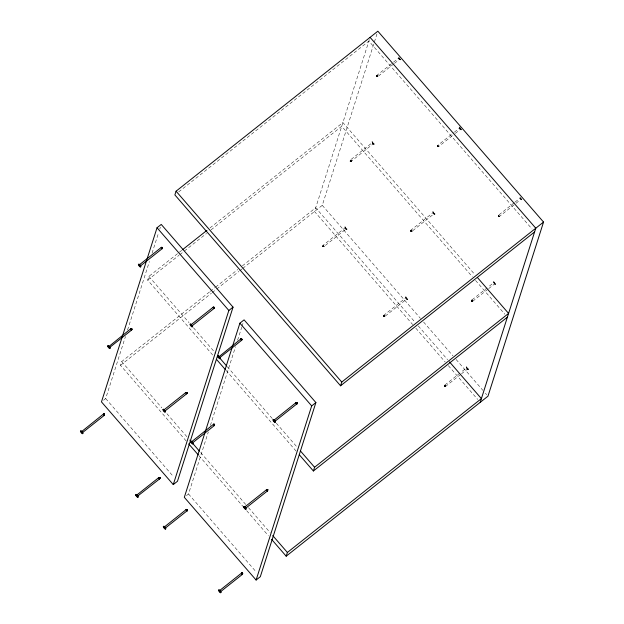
<?xml version="1.0" encoding="UTF-8"?>
<svg xmlns="http://www.w3.org/2000/svg" width="624" height="624" viewBox="0 0 624 624"><rect width="100%" height="100%" fill="white"/><g stroke="black" fill="none" stroke-linecap="round" stroke-linejoin="round"><path stroke-width="0.47" stroke-dasharray="3.12 2.34" d="M324.113 246.41L323.154 245.224L322.975 246.347L324.082 246.449L346.07 229.008L345.68 228.173L345.15 227.791L323.154 245.224L322.975 246.347L324.113 246.41L322.975 246.347L323.123 245.263L324.012 246.441M393.736 63.937L377.816 76.557L376.709 76.463L376.888 75.34L392.816 62.712M377.848 76.526L376.958 75.34L376.709 76.463L377.848 76.526L376.709 76.463L376.857 75.379M384.766 316.423L383.729 316.329C383.136 313.365 386.482 317.608 383.729 316.329L383.916 315.206L405.904 297.773L406.559 298.311L406.825 298.99L384.836 316.43L383.729 316.329L383.877 315.245M399.415 58.289C397.777 56.987 400.585 60.403 399.539 58.445M405.904 297.773L406.825 298.99M434.062 213.767L433.103 212.589L411.115 230.022L410.927 231.145L412.035 231.247L434.023 213.806L433.103 212.589M438.555 146.601L437.666 145.501L437.518 146.507C440.287 147.794 436.894 143.528 437.518 146.507L438.625 146.609L454.545 133.981M460.754 374.384L445.591 386.412L444.483 386.311L444.67 385.187L459.833 373.168M445.622 386.373L444.733 385.195L444.483 386.311L445.622 386.373L444.483 386.311L444.631 385.226M466.658 367.754L467.579 368.979L466.658 367.754L460.59 372.567M487.96 289.185L472.789 301.213L471.682 301.111L471.869 299.988L487.032 287.96M472.828 301.174L471.939 299.988L471.682 301.111L472.828 301.174L471.682 301.111L471.83 300.027M493.857 282.555L494.777 283.772L493.857 282.555L487.789 287.36M516.009 203.299L521.321 198.861M411.115 230.022L410.927 231.145C413.634 232.448 410.436 228.197 410.927 231.145L411.973 231.239M514.324 202.683L498.404 215.303L498.217 216.427L499.325 216.528L515.245 203.9M323.154 245.45L322.975 246.347L323.918 246.394M350.415 160.025L350.165 161.148L351.312 161.132L350.165 161.148L350.314 160.142L350.165 161.148L351.273 161.249L373.261 143.809L372.996 143.13L372.333 142.592L350.345 160.025L350.165 161.148C352.903 162.427 349.58 158.176 350.165 161.148L351.203 161.242M376.857 75.457L376.709 76.463L377.746 76.557M383.877 315.323L383.729 316.329L384.868 316.391M411.107 230.248L410.927 231.145L412.074 231.208L410.927 231.145L411.076 230.061L411.879 231.192M437.697 145.61L437.518 146.507L438.461 146.562M444.662 385.414L444.483 386.311L445.52 386.412L444.631 385.304M471.861 300.214L471.682 301.111L472.727 301.205L471.83 300.105M498.467 215.311L498.217 216.427L499.364 216.411L498.217 216.427L498.365 215.42L498.217 216.427C500.963 217.698 497.632 213.478 498.217 216.427L499.255 216.52M323.224 245.224L322.975 246.347L324.121 246.332M376.958 75.34L376.709 76.463L377.855 76.448M383.978 315.206L383.729 316.329L384.875 316.313M437.767 145.392L437.518 146.507L438.664 146.57M444.733 385.195L444.483 386.311L445.63 386.295M471.939 299.988L471.682 301.111L472.828 301.096M103.568 400.226L105.674 398.557L125.479 336.5M127.546 330.018L149.417 261.479M152.077 253.141L158.582 232.768M159.767 229.063L160.36 227.206M186.131 440.934L120.494 365.321L121.688 361.592L209.531 291.938M212.69 355.001L147.685 280.121L148.879 276.393L181.724 250.349M186.42 495.659L188.518 493.99L208.322 431.933M210.389 425.451L235.521 346.726M237.588 340.236L241.722 327.272M242.018 326.344L243.5 321.711M369.369 39.593L314.512 211.481L412.651 324.535M242.713 268.414L322.273 205.327L376.958 33.977M377.052 75.387L376.709 76.463L377.653 76.51M350.509 160.072L350.165 161.148L351.109 161.195M323.318 245.271L322.975 246.347L323.809 246.316M437.861 145.431L437.518 146.507L438.664 146.492M411.278 230.069L410.927 231.145L411.762 231.114M384.072 315.253L383.729 316.329L384.673 316.384M498.56 215.35L498.217 216.427L499.161 216.481M472.033 300.035L471.682 301.111L472.516 301.08M444.826 385.234L444.483 386.311L445.318 386.279M376.888 75.566L376.709 76.463L377.816 76.331M350.345 160.251L350.165 161.148L351.273 161.015M323.216 245.591L322.975 246.347L324.082 246.215M437.759 145.751L437.518 146.507L438.352 146.476M411.177 230.389L410.927 231.145L412.043 231.013M383.908 315.432L383.729 316.329L384.836 316.204M498.397 215.53L498.217 216.427L499.333 216.302M471.931 300.355L471.682 301.111L472.797 300.979M444.725 385.554L444.483 386.311L445.598 386.186M377.169 75.473L376.709 76.463L377.543 76.432M350.626 160.157L350.165 161.148L351 161.117M323.435 245.357L322.975 246.347L323.677 246.199M437.978 145.517L437.518 146.507L438.633 146.383M411.388 230.155L410.927 231.145L411.637 230.997M384.189 315.338L383.729 316.329L384.563 316.298M498.677 215.436L498.217 216.427L499.052 216.395M472.142 300.121L471.682 301.111L472.391 300.963M444.943 385.32L444.483 386.311L445.185 386.162M376.951 75.699L376.709 76.463L377.754 76.198M350.407 160.391L350.165 161.148L351.211 160.883M323.31 245.739L322.975 246.347L324.02 246.082M437.853 145.907L437.518 146.507L438.22 146.359M411.263 230.537L410.927 231.145L411.98 230.88M383.971 315.572L383.729 316.329L384.774 316.064M498.459 215.67L498.217 216.427L499.262 216.161M472.017 300.503L471.682 301.111L472.735 300.846M444.818 385.71L444.483 386.311L445.528 386.045M377.294 75.582L376.709 76.463L377.66 76.042M350.75 160.274L350.165 161.148L351.117 160.727M323.56 245.466L322.975 246.347L323.926 245.926M438.103 145.634L437.518 146.507L438.563 146.242M411.512 230.264L410.927 231.145L411.887 230.724M384.314 315.455L383.729 316.329L384.68 315.908M498.802 215.553L498.217 216.427L499.177 216.005M472.274 300.23L471.682 301.111L472.641 300.69M445.068 385.437L444.483 386.311L445.442 385.889M372.333 142.592L373.261 143.809M345.15 227.791L346.07 229.008M460.223 128.341C458.679 126.984 461.097 130.299 460.465 128.653M521.313 199.095L520.385 198.097M377.426 75.722L376.709 76.463L377.411 76.315M350.883 160.415L350.165 161.148L350.867 161M323.692 245.606L322.975 246.347L323.544 246.059M438.235 145.774L437.518 146.507L437.705 145.384L453.625 132.764M411.645 230.404L410.927 231.145L411.505 230.857M384.446 315.596L383.729 316.329L384.431 316.181M498.935 215.693L498.217 216.427L498.919 216.278M472.399 300.378L471.682 301.111L472.259 300.823M445.201 385.577L444.483 386.311L445.06 386.022M377.044 75.855L376.709 76.463L377.551 75.878M350.501 160.54L350.165 161.148L351.008 160.571M323.419 245.903L322.975 246.347L323.817 245.762M437.962 146.063L437.518 146.507L438.477 146.086M411.38 230.701L410.927 231.145L411.77 230.56M384.064 315.728L383.729 316.329L384.571 315.752M498.553 215.826L498.217 216.427L499.06 215.849M472.134 300.667L471.682 301.111L472.532 300.526M444.928 385.866L444.483 386.311L445.325 385.733M178.698 191.896L368.893 41.083L532.038 229.016M393.572 62.111L398.876 57.899M394.493 63.336L399.805 59.124M209.984 227.939L342.896 122.554L474.809 274.505M147.685 280.121L179.002 255.294M179.767 254.686L183.589 251.659M184.353 251.051L206.505 233.485M211.084 229.85L341.702 126.282L472.345 276.775M373.823 144.557A1.708 0.437 51.6 0 0 372.668 142.389A1.708 0.437 51.6 0 0 371.904 142.654A1.708 0.437 51.6 0 0 373.823 144.557L374.15 144.3A1.708 0.437 51.6 0 0 372.988 142.132A1.708 0.437 51.6 0 0 372.232 142.397A1.708 0.437 51.6 0 0 374.15 144.3M210.288 291.33L214.874 287.703M215.639 287.095L237.791 269.529M242.377 265.894L315.705 207.753L415.124 322.273M120.494 365.321L211.396 293.249M212.16 292.64L215.974 289.614M216.739 289.006L238.891 271.44M239.655 270.839L241.948 269.022M459.124 127.202L459.451 126.945A1.708 0.437 51.6 0 0 459.677 127.928A1.708 0.437 51.6 0 0 460.894 129.371M454.381 132.155L459.693 127.951M455.309 133.38L460.613 129.176M346.632 229.757A1.708 0.437 51.6 0 0 345.478 227.588A1.708 0.437 51.6 0 0 344.713 227.854A1.708 0.437 51.6 0 0 346.632 229.757L346.96 229.499A1.708 0.437 51.6 0 0 345.797 227.331A1.708 0.437 51.6 0 0 345.041 227.596A1.708 0.437 51.6 0 0 346.96 229.499M434.593 214.555A1.708 0.437 51.6 0 0 433.43 212.386A1.708 0.437 51.6 0 0 432.674 212.651A1.708 0.437 51.6 0 0 434.593 214.555L434.912 214.297A1.708 0.437 51.6 0 0 433.758 212.129A1.708 0.437 51.6 0 0 432.994 212.394A1.708 0.437 51.6 0 0 434.912 214.297M515.081 202.075L520.393 197.87M407.386 299.738A1.708 0.437 51.6 0 0 406.232 297.57A1.708 0.437 51.6 0 0 405.467 297.835A1.708 0.437 51.6 0 0 407.386 299.738L407.714 299.481A1.708 0.437 51.6 0 0 406.552 297.313A1.708 0.437 51.6 0 0 405.795 297.578A1.708 0.437 51.6 0 0 407.714 299.481M488.717 288.584L494.777 283.772M495.347 284.521A1.708 0.437 51.6 0 0 494.185 282.352A1.708 0.437 51.6 0 0 493.428 282.617A1.708 0.437 51.6 0 0 495.347 284.521L495.667 284.263A1.708 0.437 51.6 0 0 494.512 282.095A1.708 0.437 51.6 0 0 493.748 282.36A1.708 0.437 51.6 0 0 495.667 284.263M461.51 373.784L467.579 368.979M468.14 369.72A1.708 0.437 51.6 0 0 466.986 367.559A1.708 0.437 51.6 0 0 466.222 367.817A1.708 0.437 51.6 0 0 468.14 369.72L468.468 369.47A1.708 0.437 51.6 0 0 467.306 367.302A1.708 0.437 51.6 0 0 466.549 367.559A1.708 0.437 51.6 0 0 468.468 369.47M438.36 145.93L437.518 146.507L438.095 146.219M475.535 280.441L504.847 314.207M322.273 205.327L420.412 318.38M423.602 322.046L452.915 355.82M456.105 359.486L482.867 390.32M485.417 393.253L486.697 394.727M418.306 325.939L447.619 359.705M415.841 328.201L445.154 361.975M448.344 365.641L477.656 399.407M148.879 276.393L189.025 322.639M193.487 327.779L215.787 353.473M227.261 366.686L272.509 418.805M276.331 423.212L297.367 447.439M226.067 370.414L296.174 451.168M121.688 361.592L161.834 407.839M166.936 413.712L187.325 437.206M200.71 452.618L245.957 504.738M248.508 507.679L270.176 532.631M198.884 455.614L242.853 506.267M246.675 510.674L268.343 535.634M105.674 398.557L173.659 476.876M188.518 493.99L256.511 572.309M400.772 59.358A1.708 0.437 51.6 0 1 400.078 59.327A1.708 0.437 51.6 0 1 398.775 57.712M398.557 57.158A1.708 0.437 51.6 0 1 398.564 56.987M400.374 59.366A1.708 0.437 51.6 0 1 399.844 59.654A1.708 0.437 51.6 0 1 398.393 57.86A1.708 0.437 51.6 0 1 398.674 57.26M399.212 57.704A1.708 0.437 51.6 0 1 399.5 58.016M399.781 58.36A1.708 0.437 51.6 0 1 400.031 58.718M461.581 129.402A1.708 0.437 51.6 0 1 461.144 129.558M460.06 127.241A1.708 0.437 51.6 0 1 460.34 127.499M461.191 129.418A1.708 0.437 51.6 0 1 460.379 129.464A1.708 0.437 51.6 0 1 459.038 127.397A1.708 0.437 51.6 0 1 460.309 128.06M460.84 128.77A1.708 0.437 51.6 0 1 461.042 129.113M521.843 199.477A1.708 0.437 51.6 0 1 521.305 199.033M521.017 198.721A1.708 0.437 51.6 0 1 520.486 198.019M520.283 197.675A1.708 0.437 51.6 0 1 520.135 197.371M521.953 199.75A1.708 0.437 51.6 0 1 520.837 199.142A1.708 0.437 51.6 0 1 519.745 197.379"/><path stroke-width="0.94" d="M81.44 431.582A1.708 0.437 51.6 0 1 82.594 433.75A1.708 0.437 51.6 0 1 80.675 431.839A1.708 0.437 51.6 0 1 81.44 431.582L82.391 432.705L104.341 415.311L104.528 414.188L103.42 414.086L81.424 431.746M103.483 414.086L104.528 414.188L104.278 415.303L104.528 414.188C103.334 415.311 102.82 413.392 104.528 414.188L104.38 415.272M108.623 346.32L109.543 347.545L131.531 330.112L131.719 328.988L130.611 328.887L108.677 346.687M162.287 248.586L162.443 247.502C161.476 249.077 160.563 246.464 162.443 247.502L162.256 248.625L140.267 266.066L139.308 264.88A1.708 0.437 51.6 0 0 138.59 265.161A1.708 0.437 51.6 0 0 140.509 267.064A1.708 0.437 51.6 0 0 139.347 264.896M136.664 495.144L158.652 477.711L159.76 477.805L159.572 478.928L159.76 477.805C158.551 478.967 158.067 476.954 159.76 477.805L159.611 478.889L137.592 496.135M163.816 409.984L185.843 392.512L186.95 392.605C185.336 393.315 187.434 394.563 186.95 392.605L185.843 392.512L186.95 392.605L186.802 393.689L164.775 411.169M164.346 526.96L164.276 526.952A1.708 0.437 51.6 0 1 165.446 529.175A1.708 0.437 51.6 0 1 163.519 527.272A1.708 0.437 51.6 0 1 164.284 527.015L186.264 509.519L187.372 509.613L187.192 510.744L187.372 509.613C186.412 511.196 185.5 508.576 187.372 509.613L187.223 510.705L165.204 528.177L164.44 526.999M191.428 441.87L213.455 424.32L214.562 424.421L214.383 425.545L192.395 442.978M213.993 308.49L214.141 307.406C213.174 308.981 212.261 306.368 214.141 307.406L213.954 308.529L192.005 325.931M213.977 425.295L214.383 425.545L214.562 424.421L213.455 424.32L214.562 424.421L214.414 425.506M220.467 591.755L219.913 590.819M219.515 590.632A1.708 0.437 51.6 0 1 220.67 592.8A1.708 0.437 51.6 0 1 218.751 590.897A1.708 0.437 51.6 0 1 219.515 590.632L241.496 573.136L242.603 573.238C243.173 576.217 239.881 571.943 242.603 573.238L242.424 574.361L220.436 591.794M267.517 490.893L267.665 489.801C266.456 490.963 265.972 488.959 267.665 489.801L267.478 490.932L245.489 508.365M273.85 420.295L295.877 402.745L296.985 402.839L296.837 403.923L274.81 421.403M295.838 402.854L296.985 402.839C297.601 405.662 294.294 401.825 296.985 402.839L296.837 403.923M130.673 328.895L131.719 328.988C132.265 331.648 130.315 327.678 130.759 329.41M130.767 328.934L131.719 328.988L131.531 330.112L131.001 329.722M161.398 247.408L162.443 247.502L162.256 248.625L162.443 247.502L161.327 247.408L139.339 264.841M159.611 478.889L159.76 477.805L158.714 477.711M186.802 393.689L186.95 392.605L185.905 392.512M213.096 307.312L214.141 307.406L213.892 308.529L214.141 307.406L213.034 307.312L191.045 324.745A1.708 0.437 51.6 0 0 190.289 325.065A1.708 0.437 51.6 0 0 192.208 326.968A1.708 0.437 51.6 0 0 191.045 324.8L191.818 325.447M187.223 510.705L187.372 509.613L186.334 509.519M266.62 489.707L267.665 489.801L267.415 490.924L267.665 489.801L266.557 489.707L244.569 507.14M104.38 415.194L104.528 414.188L103.381 414.125M131.539 329.885L131.719 328.988L130.572 328.926L131.719 328.988L131.469 330.104M162.295 248.508L162.443 247.502L161.296 247.439M159.611 478.811L159.76 477.805L158.613 477.75M186.802 393.611L186.95 392.605L185.804 392.551M213.993 308.42L214.141 307.406L212.995 307.351M187.223 510.627L187.372 509.613L186.233 509.558M214.414 425.428L214.562 424.421L213.455 424.32M218.728 356.561L219.586 357.778L241.574 340.345L241.753 339.222L240.646 339.121L218.72 356.92M241.465 573.175L242.603 573.238L242.455 574.322L242.603 573.238L241.566 573.144M267.517 490.815L267.665 489.801L266.518 489.746M296.837 403.845L296.985 402.839L295.948 402.745M104.278 415.303L104.528 414.188L103.381 414.203M162.185 248.625L162.443 247.502L161.296 247.517M159.51 478.928L159.76 477.805L158.613 477.82M186.701 393.728L186.95 392.605L185.804 392.629M187.122 510.736L187.372 509.613L186.233 509.636M214.313 425.537L214.562 424.421L213.525 424.32M241.504 340.337L241.753 339.222L240.607 339.238L241.753 339.222L241.574 340.345L241.753 339.222C239.912 338.263 240.786 340.751 241.753 339.222L241.605 340.306L241.753 339.222L240.716 339.121M242.354 574.361L242.603 573.238L241.465 573.253M296.735 403.962L296.985 402.839L295.846 402.784M157.037 227.76L101.47 401.895L173.269 484.598L177.473 481.268L233.041 307.141L161.242 224.429L157.037 227.76L228.844 310.471L173.269 484.598M271.534 539.3L286.19 556.187L487.968 396.193L543.543 222.066L377.848 31.2L176.069 191.194L174.876 194.922L340.571 385.788L534.589 231.949M239.889 323.193L184.314 497.32L256.113 580.031L260.317 576.701L315.892 402.566L244.093 319.862L239.889 323.193L311.688 405.904L256.113 580.031M286.19 556.187L287.383 552.458L481.4 398.611L449.53 361.912M299.356 454.834L313.381 470.987L314.574 467.259L508.591 313.42L477.36 277.446M340.571 385.788L341.757 382.06L543.543 222.066M480.207 402.347L535.782 228.22L370.087 37.354M131.375 330.065L131.719 328.988L130.884 329.02M104.185 415.264L104.528 414.188L103.576 414.133M162.092 248.578L162.443 247.502L161.491 247.455M213.892 308.529L214.141 307.406L212.995 307.429M186.607 393.682L186.95 392.605L185.999 392.558M187.028 510.689L187.372 509.613L186.428 509.566M267.415 490.924L267.665 489.801L266.518 489.824M296.642 403.915L296.985 402.839L296.041 402.792M242.26 574.314L242.603 573.238L241.66 573.191M131.477 329.745L131.719 328.988L130.603 329.113M104.348 415.085L104.528 414.188L103.412 414.313M162.256 248.399L162.443 247.502L161.327 247.634M213.962 308.303L214.141 307.406L213.19 307.359M186.771 393.502L186.95 392.605L185.835 392.738M159.58 478.702L159.76 477.805L158.808 477.758M241.574 340.119L241.753 339.222L240.809 339.167M214.383 425.318L214.562 424.421L213.424 424.437M187.192 510.51L187.372 509.613L186.264 509.746M267.485 490.698L267.665 489.801L266.713 489.754M296.806 403.736L296.985 402.839L295.877 402.971M242.424 574.135L242.603 573.238L241.496 573.37M131.258 329.979L131.719 328.988L131.009 329.137M104.068 415.178L104.528 414.188L103.693 414.219M186.49 393.604L186.95 392.605L186.116 392.636M241.41 340.298L241.753 339.222L240.646 339.347M296.525 403.829L296.985 402.839L296.15 402.87M242.143 574.228L242.603 573.238L241.777 573.269M162.193 248.258L162.443 247.502L161.608 247.533M131.383 329.589L131.719 328.988L131.141 329.277M104.286 414.944L104.528 414.188L103.483 414.453M213.892 308.17L214.141 307.406L213.026 307.538M186.709 393.37L186.95 392.605L186.241 392.753M159.518 478.569L159.76 477.805L158.644 477.937M241.511 339.979L241.753 339.222L240.919 339.253M214.321 425.178L214.562 424.421L213.619 424.367M187.13 510.377L187.372 509.613L186.545 509.652M296.743 403.603L296.985 402.839L295.94 403.104M267.423 490.565L267.665 489.801L266.549 489.934M242.362 573.994L242.603 573.238L241.558 573.503M161.85 248.383L162.443 247.502L161.39 247.767M186.365 393.487L186.95 392.605L186.108 393.19M186.787 510.494L187.372 509.613L186.326 509.886M296.4 403.72L296.985 402.839L296.033 403.26M242.018 574.111L242.603 573.238L241.652 573.659M103.81 414.921L104.528 414.188L103.818 414.336M241.036 339.955L241.753 339.222L240.708 339.487M296.267 403.58L296.985 402.839L296.283 402.987M241.886 573.971L242.603 573.238L241.901 573.386M162.1 248.11L162.443 247.502L161.483 247.923M131.266 329.433L131.719 328.988M104.192 414.788L104.528 414.188L103.685 414.765M213.806 308.014L214.141 307.406L213.307 307.445M186.615 393.214L186.95 392.605M241.418 339.823L241.753 339.222L240.802 339.643M159.424 478.413L159.76 477.805L158.925 477.836M214.227 425.022L214.562 424.421L213.455 424.546M187.036 510.221L187.372 509.613L186.42 510.034M296.65 403.447L296.985 402.839L296.143 403.424M267.329 490.409L267.665 489.801L266.83 489.84M242.268 573.846L242.603 573.238L241.761 573.815M182.489 249.74L206.926 230.365M228.844 310.471L233.041 307.141M311.688 405.904L315.892 402.566M313.381 470.987L507.398 317.148M158.917 478.39L159.76 477.805L158.707 478.07M161.733 247.65L162.443 247.502M213.431 307.554L214.141 307.406L213.798 308.482M241.051 339.37L241.753 339.222L241.293 340.213M213.86 424.57L214.562 424.421L213.736 424.453M159.05 477.953L159.76 477.805M186.67 509.761L187.372 509.613M266.955 489.949L267.665 489.801L266.612 490.074M213.182 307.827L214.141 307.406L213.088 307.671M163.855 409.999A1.708 0.437 51.6 0 1 165.017 412.168A1.708 0.437 51.6 0 1 163.098 410.264A1.708 0.437 51.6 0 1 163.855 409.999L164.783 410.943M273.897 420.233A1.708 0.437 51.6 0 1 275.051 422.401A1.708 0.437 51.6 0 1 273.133 420.498A1.708 0.437 51.6 0 1 273.897 420.233L274.053 420.225M191.474 441.815A1.708 0.437 51.6 0 1 192.629 443.984A1.708 0.437 51.6 0 1 190.71 442.073A1.708 0.437 51.6 0 1 191.474 441.815L192.395 442.751M136.937 495.277L137.436 495.846M274.295 420.42L274.661 420.88M244.967 507.39L245.528 508.248M176.069 191.194L341.757 382.06M217.706 355.672L218.977 357.139M220.249 358.613L226.621 365.953M300.55 451.105L314.574 467.259M216.512 359.408L225.436 369.681M189.875 440.138L191.147 441.605M192.426 443.079L199.438 451.152M272.719 535.571L287.383 552.458M188.682 443.867L198.245 454.88M81.455 432.284A1.708 0.437 51.6 0 1 80.956 430.771A1.708 0.437 51.6 0 1 82.657 432.455A1.708 0.437 51.6 0 1 82.563 433.384M82.025 432.939A1.708 0.437 51.6 0 1 81.736 432.627M136.438 495.55A1.708 0.437 51.6 0 1 136.617 494.614A1.708 0.437 51.6 0 1 138.239 496.922A1.708 0.437 51.6 0 1 136.687 495.908M219.281 590.983A1.708 0.437 51.6 0 1 219.469 590.047A1.708 0.437 51.6 0 1 221.083 592.355A1.708 0.437 51.6 0 1 219.531 591.334M163.847 527.015A1.708 0.437 51.6 0 1 164.073 526.313A1.708 0.437 51.6 0 1 165.633 528.115A1.708 0.437 51.6 0 1 165.407 528.817M165.157 528.629A1.708 0.437 51.6 0 1 164.58 528.06M244.873 508.248A1.708 0.437 51.6 0 1 244.046 506.384A1.708 0.437 51.6 0 1 245.864 508.186A1.708 0.437 51.6 0 1 245.443 508.817M191.24 442.159A1.708 0.437 51.6 0 1 191.186 441.074A1.708 0.437 51.6 0 1 192.878 443.024A1.708 0.437 51.6 0 1 192.348 443.43M163.277 409.703A1.708 0.437 51.6 0 1 163.901 409.484A1.708 0.437 51.6 0 1 165.352 411.411A1.708 0.437 51.6 0 1 164.728 411.622M164.447 411.364A1.708 0.437 51.6 0 1 164.159 411.052M163.878 410.709A1.708 0.437 51.6 0 1 163.621 410.35M108.397 346.726A1.708 0.437 51.6 0 1 108.342 345.641A1.708 0.437 51.6 0 1 110.035 347.591A1.708 0.437 51.6 0 1 109.496 348.005M108.927 347.435A1.708 0.437 51.6 0 1 108.646 347.084M273.663 420.584A1.708 0.437 51.6 0 1 273.686 419.539A1.708 0.437 51.6 0 1 275.387 421.645A1.708 0.437 51.6 0 1 274.482 421.598M274.193 421.286A1.708 0.437 51.6 0 1 273.913 420.943M218.681 357.318A1.708 0.437 51.6 0 1 218.135 355.805A1.708 0.437 51.6 0 1 219.734 357.256A1.708 0.437 51.6 0 1 219.999 358.519M190.609 324.808A1.708 0.437 51.6 0 1 190.999 324.223A1.708 0.437 51.6 0 1 192.574 326.297A1.708 0.437 51.6 0 1 191.638 326.165M191.35 325.853A1.708 0.437 51.6 0 1 191.069 325.51M138.91 264.904A1.708 0.437 51.6 0 1 139.058 264.155A1.708 0.437 51.6 0 1 140.564 265.769A1.708 0.437 51.6 0 1 140.681 266.799M140.221 266.518A1.708 0.437 51.6 0 1 139.94 266.261M135.907 495.464A1.708 0.437 51.6 0 0 137.826 497.367A1.708 0.437 51.6 0 0 136.672 495.199A1.708 0.437 51.6 0 0 135.907 495.464M243.812 507.46A1.708 0.437 51.6 0 0 245.731 509.363A1.708 0.437 51.6 0 0 244.569 507.195A1.708 0.437 51.6 0 0 243.812 507.46M107.866 346.64A1.708 0.437 51.6 0 0 109.785 348.551A1.708 0.437 51.6 0 0 108.631 346.382A1.708 0.437 51.6 0 0 107.866 346.64M217.901 356.873A1.708 0.437 51.6 0 0 219.82 358.784A1.708 0.437 51.6 0 0 218.665 356.616A1.708 0.437 51.6 0 0 217.901 356.873"/></g></svg>
